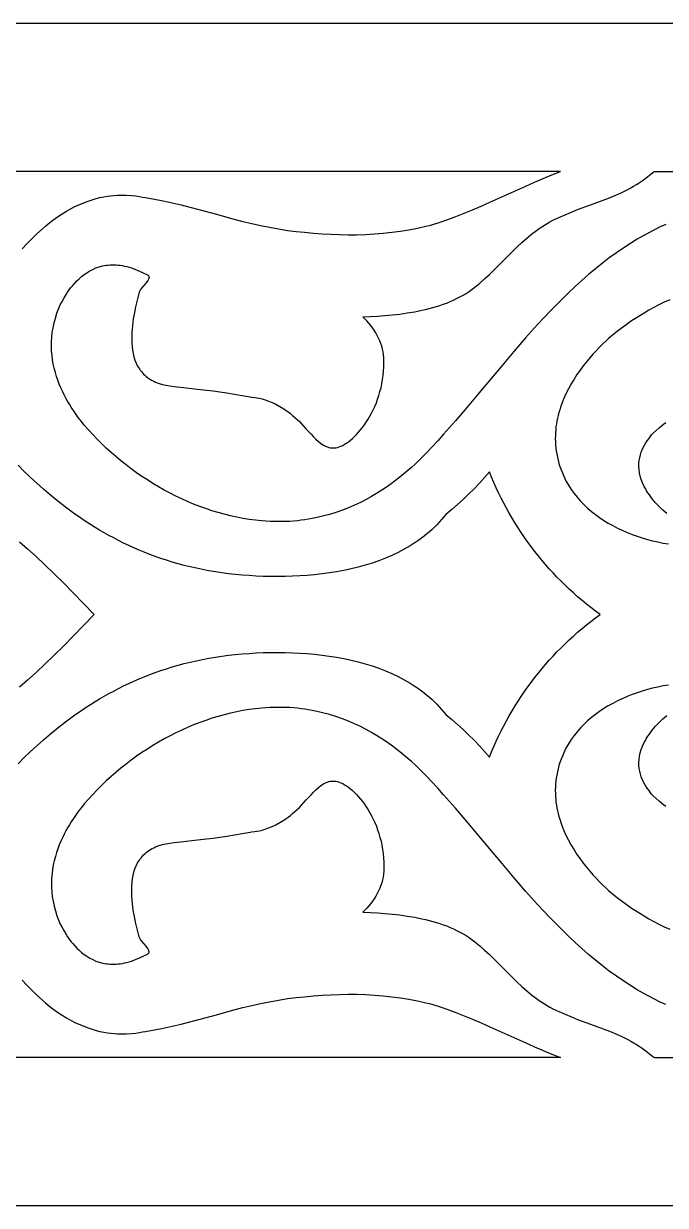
# Model space of a CAD drawing. Extents: x -290 to 290, y -60 to 60.
# Drawn here: x 145.9 to 211.2, y -60 to 60 of the extents above; entities that cross this region are included whole.
import ezdxf

# ---------------------------------------------------------------- set-up
doc = ezdxf.new("R2010")
doc.units = 0
doc.layers.get('DEFPOINTS').update_dxf_attribs({"color": 18, "linetype": 'CONTINUOUS'})

msp = doc.modelspace()

# ---------------------------------------------------------------- linework, layer by layer
at = {"layer": 'DEFPOINTS'}
msp.add_lwpolyline([(-290, -60), (290, -60), (290, 60), (-290, 60)], close=True, dxfattribs=at)
for points in [[(145.8, 37.13), (146.26, 37.63), (146.76, 38.14), (147.28, 38.65), (147.85, 39.17), (148.15, 39.42), (148.45, 39.68), (148.92, 40.05), (149.39, 40.38), (149.85, 40.69), (150.31, 40.97), (150.76, 41.22), (151.2, 41.45), (151.64, 41.65), (152.07, 41.82), (152.49, 41.98), (152.9, 42.11), (153.3, 42.23), (153.7, 42.33), (154.08, 42.41), (154.45, 42.47), (154.8, 42.52), (155.15, 42.55), (155.48, 42.58), (155.79, 42.59), (156.09, 42.59), (156.38, 42.59), (156.9, 42.56), (157.35, 42.51), (157.72, 42.45), (158.01, 42.39), (158.32, 42.33), (159.24, 42.17), (160.14, 42), (161.05, 41.8), (161.95, 41.59), (162.85, 41.36), (163.74, 41.12), (165.53, 40.64), (167.32, 40.16), (168.22, 39.92), (169.12, 39.71), (170.02, 39.5), (170.93, 39.32), (171.84, 39.15), (172.75, 39.01), (173.63, 38.9), (174.5, 38.81), (175.39, 38.72), (176.27, 38.66), (177.16, 38.61), (178.05, 38.58), (178.94, 38.57), (179.82, 38.57), (180.71, 38.6), (181.6, 38.65), (182.48, 38.72), (183.36, 38.81), (184.24, 38.93), (185.11, 39.07), (185.97, 39.23), (186.83, 39.42), (187.18, 39.51), (187.54, 39.61), (188.29, 39.84), (189.07, 40.11), (189.88, 40.41), (190.72, 40.75), (191.57, 41.1), (192.45, 41.48), (193.34, 41.87), (195.15, 42.68), (196.97, 43.5), (197.87, 43.9), (198.76, 44.28), (199.64, 44.65), (200.5, 45), (171.55, 45), (113.4, 45)], [(211.23, 39.61), (210.65, 39.35), (210.07, 39.07), (209.49, 38.77), (208.9, 38.45), (208.31, 38.11), (207.71, 37.74), (206.95, 37.25), (206.2, 36.74), (205.47, 36.21), (204.76, 35.66), (204.05, 35.1), (203.36, 34.52), (202.68, 33.93), (202.01, 33.32), (201.35, 32.7), (200.7, 32.07), (200.06, 31.42), (199.43, 30.77), (198.8, 30.11), (198.18, 29.44), (197.57, 28.76), (196.96, 28.08), (195.76, 26.69), (194.57, 25.29), (192.21, 22.47), (191.03, 21.07), (189.84, 19.68), (188.63, 18.3), (188.03, 17.63), (187.41, 16.96), (186.93, 16.45), (186.36, 15.88), (185.72, 15.26), (185.37, 14.94), (184.99, 14.61), (184.6, 14.28), (184.19, 13.95), (183.75, 13.61), (183.3, 13.28), (182.83, 12.94), (182.34, 12.62), (181.82, 12.29), (181.29, 11.98), (180.74, 11.68), (180.17, 11.38), (179.58, 11.11), (178.97, 10.84), (178.34, 10.59), (177.69, 10.37), (177.02, 10.16), (176.33, 9.97), (175.62, 9.81), (175.26, 9.74), (174.9, 9.67), (174.53, 9.62), (174.15, 9.57), (173.77, 9.52), (173.39, 9.49), (173, 9.46), (172.61, 9.44), (172.21, 9.43), (171.81, 9.43), (171.4, 9.43), (170.99, 9.44), (170.57, 9.47), (170.15, 9.5), (169.51, 9.57), (168.87, 9.65), (168.23, 9.76), (167.6, 9.88), (166.97, 10.02), (166.33, 10.18), (165.71, 10.35), (165.08, 10.54), (164.46, 10.75), (163.84, 10.98), (163.22, 11.22), (162.61, 11.47), (162.01, 11.74), (161.41, 12.03), (160.82, 12.33), (160.23, 12.64), (159.65, 12.97), (159.08, 13.31), (158.52, 13.66), (157.96, 14.03), (157.41, 14.4), (156.88, 14.79), (156.35, 15.19), (155.83, 15.6), (155.32, 16.03), (154.83, 16.46), (154.34, 16.9), (153.87, 17.35), (153.41, 17.81), (152.96, 18.28), (152.52, 18.76), (152.1, 19.24), (151.81, 19.6), (151.48, 20.02), (151.13, 20.5), (150.77, 21.05), (150.59, 21.35), (150.41, 21.66), (150.23, 21.98), (150.05, 22.32), (149.89, 22.67), (149.72, 23.03), (149.57, 23.4), (149.42, 23.78), (149.29, 24.18), (149.17, 24.58), (149.06, 25), (148.96, 25.43), (148.89, 25.86), (148.83, 26.3), (148.79, 26.75), (148.77, 27.21), (148.77, 27.68), (148.8, 28.15), (148.85, 28.63), (148.93, 29.12), (149.03, 29.61), (149.17, 30.1), (149.33, 30.6), (149.53, 31.11), (149.67, 31.43), (149.82, 31.73), (150.02, 32.09), (150.27, 32.51), (150.41, 32.73), (150.58, 32.96), (150.75, 33.19), (150.94, 33.42), (151.14, 33.66), (151.36, 33.88), (151.59, 34.1), (151.84, 34.32), (152.1, 34.52), (152.37, 34.71), (152.66, 34.89), (152.97, 35.05), (153.29, 35.19), (153.63, 35.3), (153.98, 35.4), (154.16, 35.44), (154.35, 35.47), (154.54, 35.49), (154.73, 35.5), (154.93, 35.51), (155.13, 35.51), (155.34, 35.5), (155.55, 35.49), (155.76, 35.46), (155.98, 35.43), (156.2, 35.38), (156.43, 35.33), (156.66, 35.26), (156.89, 35.19), (157.31, 35.04), (157.72, 34.86), (158.53, 34.48), (158.58, 34.45), (158.62, 34.42), (158.65, 34.38), (158.68, 34.34), (158.69, 34.3), (158.69, 34.26), (158.67, 34.16), (158.63, 34.05), (158.56, 33.93), (158.38, 33.68), (158.15, 33.41), (157.93, 33.14), (157.83, 33), (157.75, 32.86), (157.68, 32.73), (157.64, 32.6), (157.44, 31.78), (157.32, 31.25), (157.2, 30.65), (157.09, 30.01), (157.04, 29.67), (157, 29.33), (156.97, 28.98), (156.94, 28.62), (156.93, 28.27), (156.93, 27.91), (156.94, 27.55), (156.97, 27.2), (157.01, 26.85), (157.08, 26.51), (157.16, 26.17), (157.26, 25.84), (157.39, 25.53), (157.53, 25.23), (157.62, 25.08), (157.71, 24.94), (157.8, 24.8), (157.91, 24.66), (158.02, 24.53), (158.13, 24.41), (158.26, 24.29), (158.39, 24.17), (158.53, 24.06), (158.67, 23.96), (158.83, 23.86), (158.99, 23.77), (159.16, 23.68), (159.34, 23.6), (159.53, 23.53), (159.73, 23.46), (160.05, 23.37), (160.41, 23.29), (160.81, 23.22), (161.24, 23.15), (162.2, 23.04), (163.3, 22.92), (164.52, 22.78), (165.19, 22.71), (165.88, 22.61), (166.6, 22.51), (167.36, 22.39), (168.14, 22.25), (168.96, 22.1), (169.11, 22.08), (169.43, 22.05), (169.65, 22.01), (169.9, 21.96), (170.18, 21.89), (170.49, 21.8), (170.83, 21.68), (171.19, 21.53), (171.58, 21.35), (171.98, 21.13), (172.4, 20.87), (172.62, 20.72), (172.84, 20.57), (173.06, 20.4), (173.28, 20.21), (173.51, 20.02), (173.74, 19.81), (173.97, 19.59), (174.2, 19.35), (174.67, 18.83), (175.15, 18.3), (175.39, 18.05), (175.64, 17.81), (175.9, 17.58), (176.15, 17.38), (176.42, 17.21), (176.55, 17.14), (176.69, 17.07), (176.83, 17.02), (176.97, 16.97), (177.11, 16.94), (177.25, 16.92), (177.39, 16.91), (177.54, 16.91), (177.69, 16.93), (177.84, 16.96), (178.01, 17.01), (178.19, 17.08), (178.38, 17.17), (178.57, 17.28), (178.77, 17.4), (178.97, 17.55), (179.17, 17.7), (179.37, 17.88), (179.58, 18.07), (179.78, 18.28), (179.99, 18.5), (180.19, 18.74), (180.39, 18.99), (180.58, 19.26), (180.77, 19.54), (180.96, 19.83), (181.14, 20.14), (181.31, 20.46), (181.48, 20.79), (181.64, 21.13), (181.79, 21.49), (181.92, 21.86), (182.05, 22.24), (182.16, 22.63), (182.27, 23.03), (182.35, 23.43), (182.43, 23.85), (182.49, 24.28), (182.53, 24.72), (182.55, 25.16), (182.56, 25.62), (182.55, 26.08), (182.53, 26.37), (182.49, 26.66), (182.43, 26.95), (182.35, 27.24), (182.26, 27.52), (182.15, 27.8), (182.02, 28.07), (181.89, 28.34), (181.74, 28.61), (181.58, 28.87), (181.41, 29.12), (181.22, 29.36), (181.03, 29.59), (180.84, 29.81), (180.63, 30.03), (180.42, 30.23), (181.16, 30.26), (181.91, 30.31), (182.66, 30.36), (183.42, 30.43), (184.18, 30.51), (184.93, 30.62), (185.69, 30.74), (186.43, 30.89), (186.8, 30.97), (187.16, 31.06), (187.53, 31.16), (187.89, 31.26), (188.24, 31.38), (188.59, 31.5), (188.94, 31.63), (189.28, 31.77), (189.62, 31.92), (189.95, 32.08), (190.28, 32.25), (190.6, 32.42), (190.91, 32.61), (191.22, 32.81), (191.52, 33.03), (191.81, 33.25), (192.31, 33.66), (192.8, 34.1), (193.29, 34.54), (193.76, 35), (194.69, 35.93), (195.63, 36.86), (196.1, 37.32), (196.58, 37.76), (197.07, 38.2), (197.57, 38.61), (198.08, 39.01), (198.34, 39.19), (198.61, 39.38), (198.88, 39.55), (199.16, 39.72), (199.44, 39.88), (199.73, 40.03), (200.34, 40.33), (200.97, 40.6), (201.61, 40.86), (202.25, 41.11), (203.55, 41.59), (204.84, 42.07), (205.48, 42.32), (206.12, 42.58), (206.74, 42.86), (207.35, 43.16), (207.65, 43.32), (207.94, 43.49), (208.23, 43.66), (208.52, 43.84), (208.8, 44.03), (209.07, 44.23), (209.34, 44.43), (209.6, 44.65), (209.72, 44.76), (209.85, 44.86), (209.98, 44.94), (210.05, 44.98), (210.12, 45), (268.28, 45)], [(211.61, 31.97), (211.05, 31.71), (210.51, 31.44), (209.99, 31.17), (209.49, 30.89), (209.01, 30.61), (208.56, 30.34), (208.14, 30.07), (207.74, 29.81), (207.03, 29.31), (206.44, 28.87), (205.96, 28.49), (205.4, 28.01), (205.1, 27.74), (204.79, 27.44), (204.47, 27.13), (204.14, 26.79), (203.81, 26.43), (203.48, 26.05), (203.15, 25.66), (202.82, 25.24), (202.49, 24.81), (202.18, 24.36), (201.88, 23.89), (201.59, 23.41), (201.31, 22.91), (201.06, 22.4), (200.82, 21.88), (200.61, 21.34), (200.52, 21.06), (200.43, 20.78), (200.34, 20.5), (200.27, 20.22), (200.2, 19.93), (200.14, 19.64), (200.09, 19.35), (200.05, 19.06), (200.02, 18.76), (200, 18.46), (199.99, 18.16), (199.98, 17.85), (199.99, 17.55), (200.01, 17.24), (200.04, 16.93), (200.08, 16.61), (200.13, 16.3), (200.19, 15.98), (200.27, 15.66), (200.35, 15.34), (200.45, 15.02), (200.57, 14.7), (200.7, 14.37), (200.84, 14.05), (201.06, 13.59), (201.31, 13.14), (201.58, 12.71), (201.88, 12.3), (202.19, 11.91), (202.53, 11.52), (202.88, 11.16), (203.26, 10.81), (203.65, 10.47), (204.05, 10.15), (204.48, 9.85), (204.91, 9.56), (205.36, 9.29), (205.83, 9.03), (206.3, 8.78), (206.79, 8.56), (207.28, 8.34), (207.79, 8.14), (208.3, 7.96), (208.82, 7.79), (209.34, 7.63), (209.87, 7.49), (210.4, 7.37), (210.94, 7.25), (211.47, 7.16)], [(211.32, 10.25), (210.92, 10.61), (210.54, 10.97), (210.18, 11.35), (209.84, 11.74), (209.69, 11.94), (209.54, 12.14), (209.39, 12.35), (209.26, 12.57), (209.13, 12.79), (209.01, 13.01), (208.85, 13.37), (208.71, 13.72), (208.61, 14.06), (208.54, 14.4), (208.5, 14.72), (208.48, 15.04), (208.48, 15.34), (208.51, 15.64), (208.56, 15.92), (208.63, 16.2), (208.71, 16.47), (208.81, 16.73), (208.92, 16.97), (209.04, 17.21), (209.18, 17.44), (209.32, 17.65), (209.47, 17.85), (209.62, 18.05), (209.77, 18.23), (209.93, 18.4), (210.24, 18.7), (210.52, 18.96), (210.78, 19.17), (210.99, 19.32), (211.22, 19.48)], [(145.39, -15.17), (145.98, -14.57), (146.61, -13.96), (147.27, -13.35), (147.95, -12.73), (148.67, -12.11), (149.42, -11.5), (150.21, -10.89), (151.02, -10.29), (151.87, -9.7), (152.3, -9.41), (152.75, -9.13), (153.2, -8.85), (153.66, -8.57), (154.13, -8.3), (154.61, -8.03), (155.1, -7.77), (155.6, -7.51), (156.1, -7.26), (156.62, -7.01), (157.14, -6.78), (157.67, -6.54), (158.21, -6.32), (158.76, -6.1), (159.32, -5.9), (159.89, -5.7), (160.47, -5.51), (161.05, -5.32), (161.65, -5.15), (162.26, -4.99), (162.87, -4.83), (163.5, -4.69), (164.13, -4.56), (164.77, -4.44), (165.43, -4.32), (166.09, -4.23), (166.77, -4.14), (167.45, -4.06), (168.15, -4), (168.85, -3.95), (169.57, -3.9), (170.3, -3.87), (171.03, -3.85), (171.78, -3.85), (172.52, -3.85), (173.27, -3.88), (174.02, -3.91), (174.77, -3.96), (175.52, -4.03), (176.27, -4.12), (177.01, -4.22), (177.75, -4.34), (178.49, -4.47), (179.22, -4.63), (179.94, -4.8), (180.65, -5), (181.35, -5.22), (182.03, -5.45), (182.71, -5.71), (183.36, -5.99), (184.01, -6.3), (184.63, -6.63), (184.94, -6.8), (185.24, -6.98), (185.53, -7.16), (185.82, -7.36), (186.11, -7.55), (186.39, -7.76), (186.66, -7.97), (186.93, -8.19), (187.19, -8.41), (187.45, -8.64), (187.7, -8.88), (187.94, -9.12), (188.17, -9.38), (188.4, -9.63), (188.63, -9.9), (188.84, -10.17), (189.45, -10.66), (190.03, -11.17), (190.61, -11.68), (191.17, -12.22), (191.72, -12.76), (192.26, -13.33), (192.78, -13.9), (193.28, -14.49), (193.5, -13.95), (193.73, -13.41), (193.97, -12.87), (194.22, -12.35), (194.48, -11.82), (194.74, -11.3), (195.02, -10.79), (195.3, -10.28), (195.6, -9.78), (195.9, -9.28), (196.21, -8.79), (196.52, -8.31), (196.85, -7.83), (197.19, -7.36), (197.53, -6.89), (197.88, -6.43), (198.24, -5.98), (198.61, -5.53), (198.98, -5.09), (199.36, -4.65), (199.76, -4.22), (200.15, -3.8), (200.56, -3.39), (200.97, -2.98), (201.39, -2.58), (201.82, -2.19), (202.25, -1.81), (202.7, -1.43), (203.14, -1.06), (203.6, -0.7), (204.06, -0.35), (204.53, 0), (204.06, 0.35), (203.6, 0.7), (203.14, 1.06), (202.7, 1.43), (202.25, 1.81), (201.82, 2.19), (201.39, 2.58), (200.97, 2.98), (200.56, 3.39), (200.15, 3.8), (199.76, 4.22), (199.36, 4.65), (198.98, 5.09), (198.61, 5.53), (198.24, 5.98), (197.88, 6.43), (197.53, 6.89), (197.19, 7.36), (196.85, 7.83), (196.52, 8.31), (196.21, 8.79), (195.9, 9.28), (195.6, 9.78), (195.3, 10.28), (195.02, 10.79), (194.74, 11.3), (194.48, 11.82), (194.22, 12.35), (193.97, 12.87), (193.73, 13.41), (193.5, 13.95), (193.28, 14.49), (192.78, 13.9), (192.26, 13.33), (191.72, 12.76), (191.17, 12.22), (190.61, 11.68), (190.03, 11.17), (189.45, 10.66), (188.84, 10.17), (188.63, 9.9), (188.4, 9.63), (188.17, 9.38), (187.94, 9.12), (187.7, 8.88), (187.45, 8.64), (187.19, 8.41), (186.93, 8.19), (186.66, 7.97), (186.39, 7.76), (186.11, 7.55), (185.82, 7.36), (185.53, 7.16), (185.24, 6.98), (184.94, 6.8), (184.63, 6.63), (184.01, 6.3), (183.36, 5.99), (182.71, 5.71), (182.03, 5.45), (181.35, 5.22), (180.65, 5), (179.94, 4.8), (179.22, 4.63), (178.49, 4.47), (177.75, 4.34), (177.01, 4.22), (176.27, 4.12), (175.52, 4.03), (174.77, 3.96), (174.02, 3.91), (173.27, 3.88), (172.52, 3.85), (171.78, 3.85), (171.03, 3.85), (170.3, 3.87), (169.57, 3.9), (168.85, 3.95), (168.15, 4), (167.45, 4.06), (166.77, 4.14), (166.09, 4.23), (165.43, 4.32), (164.77, 4.44), (164.13, 4.56), (163.5, 4.69), (162.87, 4.83), (162.26, 4.99), (161.65, 5.15), (161.05, 5.32), (160.47, 5.51), (159.89, 5.7), (159.32, 5.9), (158.76, 6.1), (158.21, 6.32), (157.67, 6.54), (157.14, 6.78), (156.62, 7.01), (156.1, 7.26), (155.6, 7.51), (155.1, 7.77), (154.61, 8.03), (154.13, 8.3), (153.66, 8.57), (153.2, 8.85), (152.75, 9.13), (152.3, 9.41), (151.87, 9.7), (151.02, 10.29), (150.21, 10.89), (149.42, 11.5), (148.67, 12.11), (147.95, 12.73), (147.27, 13.35), (146.61, 13.96), (145.98, 14.57), (145.39, 15.17)], [(145.51, 7.37), (146.34, 6.66), (147.2, 5.88), (148.09, 5.05), (149.02, 4.16), (149.99, 3.21), (150.99, 2.2), (152.03, 1.13), (153.1, 0), (152.03, -1.13), (150.99, -2.2), (149.99, -3.21), (149.02, -4.16), (148.09, -5.05), (147.2, -5.88), (146.34, -6.66), (145.51, -7.37)], [(211.47, -7.16), (210.94, -7.25), (210.4, -7.37), (209.87, -7.49), (209.34, -7.63), (208.82, -7.79), (208.3, -7.96), (207.79, -8.14), (207.28, -8.34), (206.79, -8.56), (206.3, -8.78), (205.83, -9.03), (205.36, -9.29), (204.91, -9.56), (204.48, -9.85), (204.05, -10.15), (203.65, -10.47), (203.26, -10.81), (202.88, -11.16), (202.53, -11.52), (202.19, -11.91), (201.88, -12.3), (201.58, -12.71), (201.31, -13.14), (201.06, -13.59), (200.84, -14.05), (200.7, -14.37), (200.57, -14.7), (200.45, -15.02), (200.35, -15.34), (200.27, -15.66), (200.19, -15.98), (200.13, -16.3), (200.08, -16.61), (200.04, -16.93), (200.01, -17.24), (199.99, -17.55), (199.98, -17.85), (199.99, -18.16), (200, -18.46), (200.02, -18.76), (200.05, -19.06), (200.09, -19.35), (200.14, -19.64), (200.2, -19.93), (200.27, -20.22), (200.34, -20.5), (200.43, -20.78), (200.61, -21.34), (200.82, -21.88), (201.06, -22.4), (201.31, -22.91), (201.59, -23.41), (201.88, -23.89), (202.18, -24.36), (202.49, -24.81), (202.82, -25.24), (203.15, -25.66), (203.48, -26.05), (203.81, -26.43), (204.14, -26.79), (204.47, -27.13), (204.79, -27.44), (205.1, -27.74), (205.4, -28.01), (205.96, -28.49), (206.44, -28.87), (207.03, -29.31), (207.74, -29.81), (208.14, -30.07), (208.56, -30.34), (209.01, -30.61), (209.49, -30.89), (209.99, -31.17), (210.51, -31.44), (211.05, -31.71), (211.61, -31.97)], [(211.23, -39.61), (210.65, -39.35), (210.07, -39.07), (209.49, -38.77), (208.9, -38.45), (208.31, -38.11), (207.71, -37.74), (206.95, -37.25), (206.2, -36.74), (205.47, -36.21), (204.76, -35.66), (204.05, -35.1), (203.36, -34.52), (202.68, -33.93), (202.01, -33.32), (201.35, -32.7), (200.7, -32.07), (200.06, -31.42), (199.43, -30.77), (198.8, -30.11), (198.18, -29.44), (197.57, -28.76), (196.96, -28.08), (195.76, -26.69), (194.57, -25.29), (192.21, -22.47), (191.03, -21.07), (189.84, -19.68), (188.63, -18.3), (188.03, -17.63), (187.41, -16.96), (186.93, -16.45), (186.36, -15.88), (185.72, -15.26), (185.37, -14.94), (184.99, -14.61), (184.6, -14.28), (184.19, -13.95), (183.75, -13.61), (183.3, -13.28), (182.83, -12.94), (182.34, -12.62), (181.82, -12.29), (181.29, -11.98), (180.74, -11.68), (180.17, -11.38), (179.58, -11.11), (178.97, -10.84), (178.34, -10.59), (177.69, -10.37), (177.02, -10.16), (176.33, -9.97), (175.62, -9.81), (175.26, -9.74), (174.9, -9.67), (174.53, -9.62), (174.15, -9.57), (173.77, -9.52), (173.39, -9.49), (173, -9.46), (172.61, -9.44), (172.21, -9.43), (171.81, -9.43), (171.4, -9.43), (170.99, -9.44), (170.57, -9.47), (170.15, -9.5), (169.51, -9.57), (168.87, -9.65), (168.23, -9.76), (167.6, -9.88), (166.97, -10.02), (166.33, -10.18), (165.71, -10.35), (165.08, -10.54), (164.46, -10.75), (163.84, -10.98), (163.22, -11.22), (162.61, -11.47), (162.01, -11.74), (161.41, -12.03), (160.82, -12.33), (160.23, -12.64), (159.65, -12.97), (159.08, -13.31), (158.52, -13.66), (157.96, -14.03), (157.41, -14.4), (156.88, -14.79), (156.35, -15.19), (155.83, -15.6), (155.32, -16.03), (154.83, -16.46), (154.34, -16.9), (153.87, -17.35), (153.41, -17.81), (152.96, -18.28), (152.52, -18.76), (152.1, -19.24), (151.81, -19.6), (151.48, -20.02), (151.13, -20.5), (150.77, -21.05), (150.59, -21.35), (150.41, -21.66), (150.23, -21.98), (150.05, -22.32), (149.89, -22.67), (149.72, -23.03), (149.57, -23.4), (149.42, -23.78), (149.29, -24.18), (149.17, -24.58), (149.06, -25), (148.96, -25.43), (148.89, -25.86), (148.83, -26.3), (148.79, -26.75), (148.77, -27.21), (148.77, -27.68), (148.8, -28.15), (148.85, -28.63), (148.93, -29.12), (149.03, -29.61), (149.17, -30.1), (149.33, -30.6), (149.53, -31.11), (149.67, -31.43), (149.82, -31.73), (150.02, -32.09), (150.27, -32.51), (150.41, -32.73), (150.58, -32.96), (150.75, -33.19), (150.94, -33.42), (151.14, -33.66), (151.36, -33.88), (151.59, -34.1), (151.84, -34.32), (152.1, -34.52), (152.37, -34.71), (152.66, -34.89), (152.97, -35.05), (153.29, -35.19), (153.63, -35.3), (153.98, -35.4), (154.16, -35.44), (154.35, -35.47), (154.54, -35.49), (154.73, -35.5), (154.93, -35.51), (155.13, -35.51), (155.34, -35.5), (155.55, -35.49), (155.76, -35.46), (155.98, -35.43), (156.2, -35.38), (156.43, -35.33), (156.66, -35.26), (156.89, -35.19), (157.31, -35.04), (157.72, -34.86), (158.53, -34.48), (158.58, -34.45), (158.62, -34.42), (158.65, -34.38), (158.68, -34.34), (158.69, -34.3), (158.69, -34.26), (158.67, -34.16), (158.63, -34.05), (158.56, -33.93), (158.38, -33.68), (158.15, -33.41), (157.93, -33.14), (157.83, -33), (157.75, -32.86), (157.68, -32.73), (157.64, -32.6), (157.44, -31.78), (157.32, -31.25), (157.2, -30.65), (157.09, -30.01), (157.04, -29.67), (157, -29.33), (156.97, -28.98), (156.94, -28.62), (156.93, -28.27), (156.93, -27.91), (156.94, -27.55), (156.97, -27.2), (157.01, -26.85), (157.08, -26.51), (157.16, -26.17), (157.26, -25.84), (157.39, -25.53), (157.53, -25.23), (157.62, -25.08), (157.71, -24.94), (157.8, -24.8), (157.91, -24.66), (158.02, -24.53), (158.13, -24.41), (158.26, -24.29), (158.39, -24.17), (158.53, -24.06), (158.67, -23.96), (158.83, -23.86), (158.99, -23.77), (159.16, -23.68), (159.34, -23.6), (159.53, -23.53), (159.73, -23.46), (160.05, -23.37), (160.41, -23.29), (160.81, -23.22), (161.24, -23.15), (162.2, -23.04), (163.3, -22.92), (164.52, -22.78), (165.19, -22.71), (165.88, -22.61), (166.6, -22.51), (167.36, -22.39), (168.14, -22.25), (168.96, -22.1), (169.11, -22.08), (169.43, -22.05), (169.65, -22.01), (169.9, -21.96), (170.18, -21.89), (170.49, -21.8), (170.83, -21.68), (171.19, -21.53), (171.58, -21.35), (171.98, -21.13), (172.4, -20.87), (172.62, -20.72), (172.84, -20.57), (173.06, -20.4), (173.28, -20.21), (173.51, -20.02), (173.74, -19.81), (173.97, -19.59), (174.2, -19.35), (174.67, -18.83), (175.15, -18.3), (175.39, -18.05), (175.64, -17.81), (175.9, -17.58), (176.15, -17.38), (176.42, -17.21), (176.55, -17.14), (176.69, -17.07), (176.83, -17.02), (176.97, -16.97), (177.11, -16.94), (177.25, -16.92), (177.39, -16.91), (177.54, -16.91), (177.69, -16.93), (177.84, -16.96), (178.01, -17.01), (178.19, -17.08), (178.38, -17.17), (178.57, -17.28), (178.77, -17.4), (178.97, -17.55), (179.17, -17.7), (179.37, -17.88), (179.58, -18.07), (179.78, -18.28), (179.99, -18.5), (180.19, -18.74), (180.39, -18.99), (180.58, -19.26), (180.77, -19.54), (180.96, -19.83), (181.14, -20.14), (181.31, -20.46), (181.48, -20.79), (181.64, -21.13), (181.79, -21.49), (181.92, -21.86), (182.05, -22.24), (182.16, -22.63), (182.27, -23.03), (182.35, -23.43), (182.43, -23.85), (182.49, -24.28), (182.53, -24.72), (182.55, -25.16), (182.56, -25.62), (182.55, -26.08), (182.53, -26.37), (182.49, -26.66), (182.43, -26.95), (182.35, -27.24), (182.26, -27.52), (182.15, -27.8), (182.02, -28.07), (181.89, -28.34), (181.74, -28.61), (181.58, -28.87), (181.41, -29.12), (181.22, -29.36), (181.03, -29.59), (180.84, -29.81), (180.63, -30.03), (180.42, -30.23), (181.16, -30.26), (181.91, -30.31), (182.66, -30.36), (183.42, -30.43), (184.18, -30.51), (184.93, -30.62), (185.69, -30.74), (186.43, -30.89), (186.8, -30.97), (187.16, -31.06), (187.53, -31.16), (187.89, -31.26), (188.24, -31.38), (188.59, -31.5), (188.94, -31.63), (189.28, -31.77), (189.62, -31.92), (189.95, -32.08), (190.28, -32.25), (190.6, -32.42), (190.91, -32.61), (191.22, -32.81), (191.52, -33.03), (191.81, -33.25), (192.31, -33.66), (192.8, -34.1), (193.29, -34.54), (193.76, -35), (194.69, -35.93), (195.63, -36.86), (196.1, -37.32), (196.58, -37.76), (197.07, -38.2), (197.57, -38.61), (198.08, -39.01), (198.34, -39.19), (198.61, -39.38), (198.88, -39.55), (199.16, -39.72), (199.44, -39.88), (199.73, -40.03), (200.34, -40.33), (200.97, -40.6), (201.61, -40.86), (202.25, -41.11), (203.55, -41.59), (204.84, -42.07), (205.48, -42.32), (206.12, -42.58), (206.74, -42.86), (207.35, -43.16), (207.65, -43.32), (207.94, -43.49), (208.23, -43.66), (208.52, -43.84), (208.8, -44.03), (209.07, -44.23), (209.34, -44.43), (209.6, -44.65), (209.72, -44.76), (209.85, -44.86), (209.98, -44.94), (210.05, -44.98), (210.12, -45), (268.28, -45)], [(211.22, -19.48), (210.99, -19.32), (210.78, -19.17), (210.52, -18.96), (210.24, -18.7), (209.93, -18.4), (209.77, -18.23), (209.62, -18.05), (209.47, -17.85), (209.32, -17.65), (209.18, -17.44), (209.04, -17.21), (208.92, -16.97), (208.81, -16.73), (208.71, -16.47), (208.63, -16.2), (208.56, -15.92), (208.51, -15.64), (208.48, -15.34), (208.48, -15.04), (208.5, -14.72), (208.54, -14.4), (208.61, -14.06), (208.71, -13.72), (208.85, -13.37), (209.01, -13.01), (209.13, -12.79), (209.26, -12.57), (209.39, -12.35), (209.54, -12.14), (209.69, -11.94), (209.84, -11.74), (210.18, -11.35), (210.54, -10.97), (210.92, -10.61), (211.32, -10.25)], [(145.8, -37.13), (146.26, -37.63), (146.76, -38.14), (147.28, -38.65), (147.85, -39.17), (148.15, -39.42), (148.45, -39.68), (148.92, -40.05), (149.39, -40.38), (149.85, -40.69), (150.31, -40.97), (150.76, -41.22), (151.2, -41.45), (151.64, -41.65), (152.07, -41.82), (152.49, -41.98), (152.9, -42.11), (153.3, -42.23), (153.7, -42.33), (154.08, -42.41), (154.45, -42.47), (154.8, -42.52), (155.15, -42.55), (155.48, -42.58), (155.79, -42.59), (156.09, -42.59), (156.38, -42.59), (156.9, -42.56), (157.35, -42.51), (157.72, -42.45), (158.01, -42.39), (158.32, -42.33), (159.24, -42.17), (160.14, -42), (161.05, -41.8), (161.95, -41.59), (162.85, -41.36), (163.74, -41.12), (165.53, -40.64), (167.32, -40.16), (168.22, -39.92), (169.12, -39.71), (170.02, -39.5), (170.93, -39.32), (171.84, -39.15), (172.75, -39.01), (173.63, -38.9), (174.5, -38.81), (175.39, -38.72), (176.27, -38.66), (177.16, -38.61), (178.05, -38.58), (178.94, -38.57), (179.82, -38.57), (180.71, -38.6), (181.6, -38.65), (182.48, -38.72), (183.36, -38.81), (184.24, -38.93), (185.11, -39.07), (185.97, -39.23), (186.83, -39.42), (187.18, -39.51), (187.54, -39.61), (188.29, -39.84), (189.07, -40.11), (189.88, -40.41), (190.72, -40.75), (191.57, -41.1), (192.45, -41.48), (193.34, -41.87), (195.15, -42.68), (196.97, -43.5), (197.87, -43.9), (198.76, -44.28), (199.64, -44.65), (200.5, -45), (171.55, -45), (113.4, -45)]]:
    msp.add_lwpolyline(points, dxfattribs=at)

doc.saveas('drawing.dxf')
